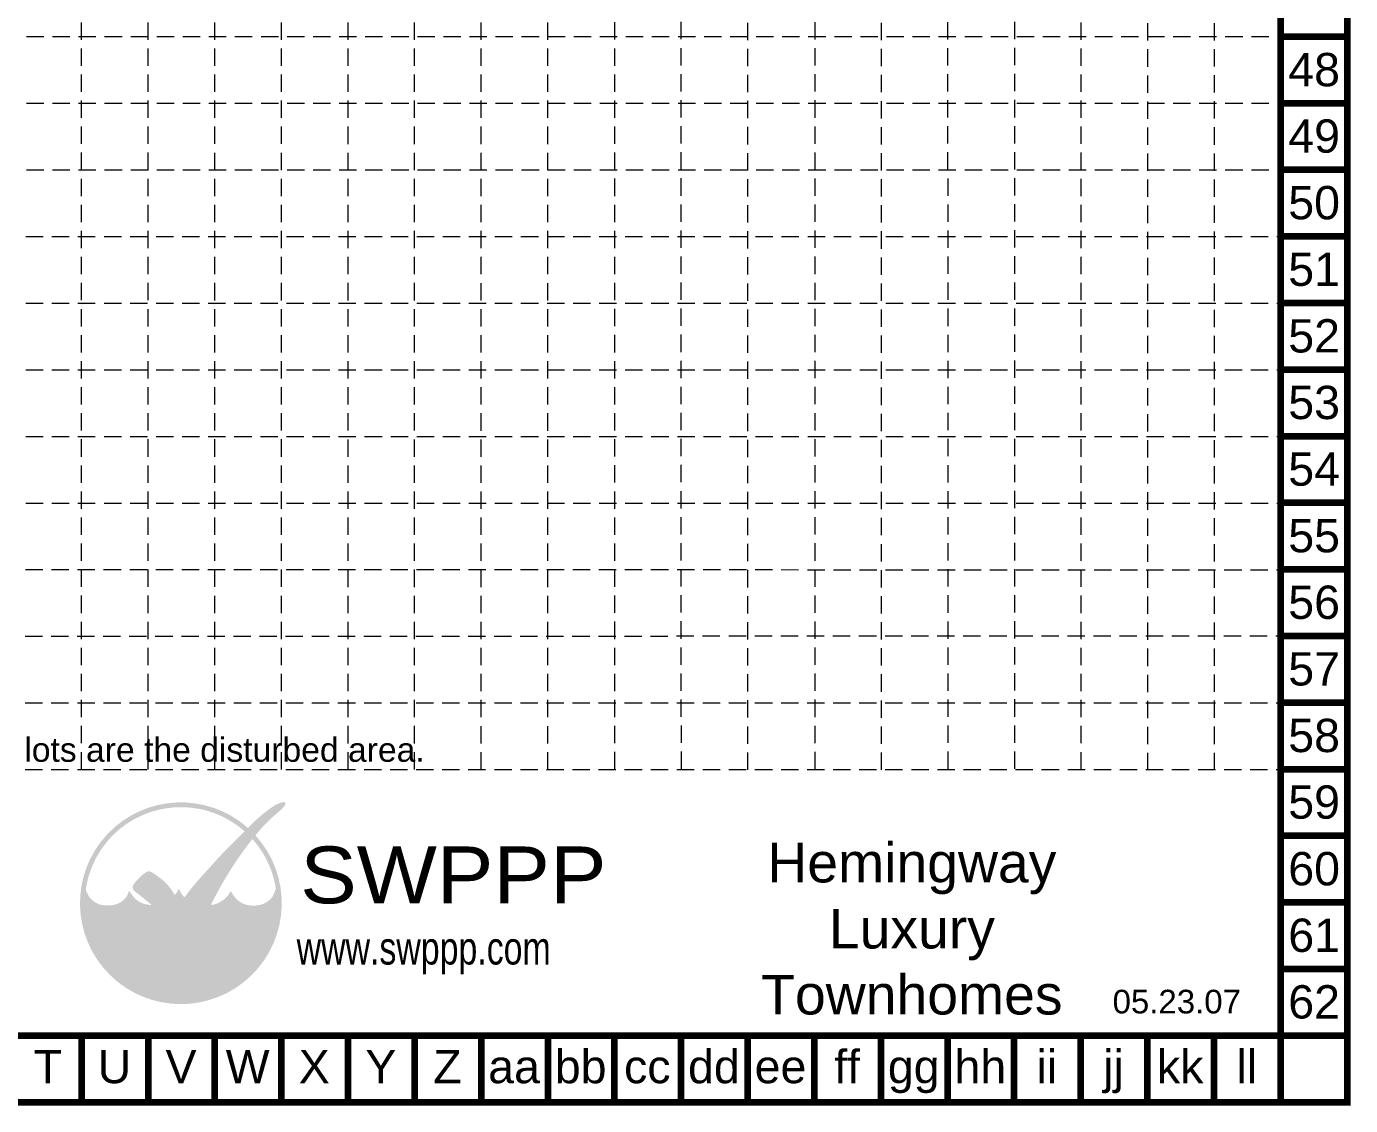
# Model space of a CAD drawing. Extents: x 2509062 to 2510599, y 7103311 to 7105769.
# Drawn here: x 2509837 to 2510599, y 7103311 to 7103932 of the extents above; entities that cross this region are included whole.
import ezdxf
from ezdxf.enums import TextEntityAlignment as Align

# ---------------------------------------------------------------- set-up
doc = ezdxf.new("R2010")
doc.units = 0
doc.header["$LTSCALE"] = 40
doc.header["$MEASUREMENT"] = 0
doc.linetypes.add('DASHED', pattern=[0.75, 0.5, -0.25])
doc.linetypes.add('HIDDEN', pattern=[0.375, 0.25, -0.125])
for name, color, linetype in [('BASE', 7, 'Continuous'), ('GRID', 254, 'DASHED'), ('LOGO', 7, 'Continuous')]:
    doc.layers.add(name, color=color, linetype=linetype)
doc.styles.add("L200'", font='ARIAL.TTF', dxfattribs={"height": 0.001968503937008})
doc.styles.add('LOGO1', font='ROCKEB.TTF', dxfattribs={"height": 25})
doc.styles.get("Standard").update_dxf_attribs({"font": 'ARIAL.TTF'})

# ---------------------------------------------------------------- blocks, each defined once
blk = doc.blocks.new('new logo')
at = {"layer": 'LOGO'}
h = blk.add_hatch(color=170, dxfattribs=at)
h.paths.add_polyline_path([(67.43436669341696, 44.06495050375229), (66.81727031464757, 44.70167314117548), (66.34759300670575, 45.24871552113716), (65.95874712728695, 45.76277899560289), (65.54078662706208, 46.40050941648764), (65.08612476668773, 47.19492139836989), (64.70113373003574, 47.94422620974046), (64.44141546083708, 48.47074545438991), (64.18003349695849, 49.01998634387367), (63.92098936547465, 49.58261258440202), (63.6682845934565, 50.14928788218049), (63.30552985964837, 50.98953756014684), (62.89859761464729, 52.00243083117616), (62.60400666336646, 52.78175668539184), (62.42417668476132, 53.26591190984448), (62.24678750192613, 53.74665256926652), (62.06786332863993, 54.22911497861305), (61.88342837862567, 54.71843545258378), (61.68950686567321, 55.2197503059967), (61.4827813413195, 55.73694226147975), (61.26256770815707, 56.26887967291231), (61.02884020654878, 56.81317730207501), (60.78157307685962, 57.36744991067597), (60.52074055945874, 57.92931226046053), (60.24631689470964, 58.49637911316206), (59.95827632297982, 59.06626523051099), (59.65659308463501, 59.63658537425088), (59.3416321735842, 60.20484373026582), (59.01532159789453, 60.76810218123236), (58.6799801192025, 61.32331203391432), (58.3379264991172, 61.86742459515189), (57.9914794992541, 62.39739117173454), (57.64295788122798, 62.91016307050261), (57.29468040666574, 63.40269159823174), (56.94896583717944, 63.87192806175513), (56.60723359717987, 64.31598082444403), (56.26730576222268, 64.73758647593519), (55.92610507067366, 65.14063866240346), (55.58055426086842, 65.52903103006852), (55.22757607117396, 65.90665722511926), (54.9126051837896, 66.22792855343505), (53.98474923276208, 66.22392463968349), (52.91935473147748, 66.33375111955394), (52.04874471761245, 66.4993716715878), (51.45011962709592, 66.64023227897499), (50.85193002856155, 66.81070941426977), (50.26481018131447, 67.01079234973318), (49.40992799193167, 67.35157784155643), (48.3329395550372, 67.91026301180835), (47.34101233286085, 68.55542070056424), (46.46296196937502, 69.26102107178544), (45.68643649099863, 70.02079119136823), (45.01202490568178, 70.79153725351765), (44.44008028801755, 71.52497525594475), (43.97886091477088, 72.15986743717161), (43.60347455952439, 72.68781708521738), (43.41620928306976, 72.94944009090233), (43.24774262082501, 73.17938984119965), (43.09743982611418, 73.37507449544043), (42.9646661522558, 73.53390221296259), (42.84878685255018, 73.65328115311956), (42.74916718031105, 73.73061947525261), (42.66479761842852, 73.76431490947962), (42.59316956812121, 73.7567234689944), (42.53139966018414, 73.71119073776094), (42.47660452541622, 73.6310622997409), (42.42590079461446, 73.5196837389), (42.37640509857643, 73.38040063919942), (42.32523406810016, 73.21655858460429), (42.18740513615103, 72.75888563756033), (41.9561405499642, 72.09962313388846), (41.66608672612888, 71.46126635301924), (41.36256217905955, 70.91088931154997), (40.98234426668064, 70.34156167859325), (40.52959921450034, 69.77016933868441), (40.00710580747565, 69.20913366960873), (39.42073781525401, 68.67318155444761), (38.76733691974717, 68.16520233464908), (38.06020221094273, 67.69536139802466), (37.31141319165186, 67.27180832507686), (36.53086855624228, 66.9013660366739), (35.7266652119053, 66.59112174628109), (34.8775898898285, 66.33766254426297), (33.96471368767628, 66.13898742422887), (32.9696955435727, 65.99329355418975), (31.88552928309441, 65.89972003686813), (30.76230547830553, 65.86273758586069), (29.64758253108041, 65.886090426044), (28.59288020978843, 65.97300087012624), (27.62092577485564, 66.12788351642136), (26.70698802858133, 66.3583279528583), (25.82758973239296, 66.67162418715145), (24.95177438938353, 67.07839124410654), (24.07515788133036, 67.58058168412566), (23.20857836784927, 68.17938713089006), (22.36391152967511, 68.8763094930971), (21.7616092695706, 69.46828349712935), (21.36769293559285, 69.89325159939867), (20.98402724501648, 70.35748361600162), (20.60977056628674, 70.87530425656485), (20.24408126783506, 71.46103823074264), (19.88611771809662, 72.12901024816485), (19.53503828550737, 72.8935450184745), (19.19000133850624, 73.76896725131971), (18.85016524552902, 74.76960165632786, -0.5957293136125847), (106.2760018091266, 106.7690969764611), (106.9679614989142, 107.4753717020492), (107.5327926264651, 108.0469837077307), (108.124928434447, 108.6401773555095, 37.93689005444305), (112.2907738164504, 104.5271438098485), (112.0546076328307, 104.2433409431268), (111.5731487816534, 103.6578336487268), (111.0873445282813, 103.0594449152591), (110.6126561216261, 102.4669366033749, -0.1464490997537612), (123.5658980036522, 75.0115671436976), (123.3349923606713, 74.47376829140873), (123.1291051774695, 73.97188437763369), (122.9433322335571, 73.50344305051613), (122.7727693084335, 73.06597195819793), (122.5123845942693, 72.40147500678552), (122.2195395709546, 71.71963953517505), (121.8957323383262, 71.10101739245839), (121.5237119631842, 70.52655194987696), (121.1120833209235, 70.00057737901193), (120.6583746577888, 69.507074021287), (120.15464929184, 69.02581192192497), (119.6161603830326, 68.56842091936846), (119.0420197112352, 68.13515120280962), (118.4369654662469, 67.73157477249347), (117.8062374313091, 67.3634495545318), (117.1494093773818, 67.03227123339276), (116.4671469577158, 66.73978949165434), (115.7601364393429, 66.48761029899576), (115.0306805711897, 66.27747441220784), (114.2757117860822, 66.10669382007117), (113.5036154913782, 65.97449770333924), (112.7173679294679, 65.87885508456277), (111.9171135744071, 65.81808749420216), (111.1145759637656, 65.796209711335), (110.2926843491149, 65.81749151192955), (109.4438866150237, 65.88697564290717), (108.5592379990756, 66.01003968852433), (107.6559564733101, 66.18992765825325), (106.7546399369435, 66.42984721920612), (105.8779007880649, 66.73241414725732), (105.0505526879971, 67.09819889583792), (104.2599800678055, 67.53461090203153), (103.5049819851237, 68.03966156371558), (102.7780132208396, 68.61410760003942), (102.0708276406548, 69.25921263170815), (101.3959926163454, 69.95666617422135), (100.7782775780731, 70.67606369508471), (100.2440906352645, 71.38384965795733), (99.83080780760123, 72.0234222075533), (99.54859959119621, 72.51562396157593), (99.39520320410048, 72.78967265948302), (99.25793088232251, 73.03217780000861), (99.13411420205595, 73.2378632136269), (99.02108473956305, 73.401452730616), (98.91617407108893, 73.51767018131213), (98.8169408747766, 73.58297920914278), (98.72185223633616, 73.60080270994654), (98.62960234337062, 73.57630339266143), (98.53888538348376, 73.51464396622744), (98.44839554427756, 73.42098713958094), (98.35682701335786, 73.30049562166616), (98.26287397832606, 73.15833212141877), (98.1652306267796, 72.9996593477745), (98.06261952859307, 72.82891193461546), (97.79983968486118, 72.39079616507328), (97.42327894307508, 71.80553211346407), (96.9312777515288, 71.14344193540917), (96.40926811780294, 70.54934242615306), (95.93412035989692, 70.06345094723775), (95.40824280853374, 69.58066275045306), (94.83537818133371, 69.11040134850691), (94.20692182474816, 68.64871508821346), (93.51950436091823, 68.19455109088469), (92.75406026929855, 67.73695848420076), (91.90117558088293, 67.27553909696726), (90.95032292370638, 66.85397279983155), (90.07647782476276, 66.57111373836656), (89.39382962908115, 66.38902740274668), (88.62141737041605, 66.22333800502994), (87.78423330278727, 66.08293933246938), (87.59057393187456, 65.60777853226546), (87.3753746857553, 65.06713114382197), (87.13245380379539, 64.44801874827276), (86.86338529637125, 63.75526875819214), (86.57184078500437, 62.998549351198), (86.2614918912019, 62.18752870482037), (85.93601023648502, 61.33187499675265), (85.59906744238714, 60.44125640467875), (85.25433513039641, 59.52534110599261), (84.90548492201673, 58.59379727841343), (84.55606134417532, 57.65609807038112), (84.2091005451449, 56.72093651322773), (83.8675115786195, 55.79681060898379), (83.53420349828001, 54.89221835999744), (83.21208535781577, 54.01565776830104), (82.90406621090123, 53.17562683606582), (82.61305511121752, 52.38062356543943), (82.34196111244462, 51.63914595857064), (82.09252175293122, 50.95739864046536), (81.86178850970825, 50.33241272759741), (81.64564134445098, 49.7589259592617), (81.32963430755916, 48.94886293952462), (80.9412426263749, 48.06105599693488), (80.54037206296083, 47.28885896313069), (80.09592498895096, 46.5810959206682), (79.62133804389664, 45.93962171778718), (79.12756072025407, 45.35785767002606), (78.60977001874537, 44.81173218146557), (78.0957882302973, 44.31956637071904), (77.57382638054932, 43.87398496828868), (77.0357597050702, 43.47334619232417), (76.48194786247095, 43.12228223224973), (75.90124655604237, 42.81417741467305), (75.3106815282133, 42.55154280236312), (74.58366328760222, 42.28216008004922), (73.73908163168099, 42.05437331524517), (72.97053126229346, 41.93723094778763), (72.24918366707865, 41.93159571371704), (71.55494511044384, 42.03646270485237), (70.87218960120978, 42.22203190639307), (70.06471900157179, 42.49513914490707), (69.36462657246483, 42.76622440454949), (68.67384260157215, 43.10731365066789), (68.0442108860004, 43.53242614326422)])
h.paths.add_polyline_path([(71.75783472236084, 72.04206697911447), (70.70049310291822, 73.89511549806943), (70.06608235929053, 75.22801285548928), (69.69194860993228, 74.28523172807402), (68.66713680480507, 72.59473187652603), (67.850266856793, 71.67209925217195), (67.9474074481147, 71.51096224118541), (68.11238292841989, 71.23827576818113), (68.26649697462508, 70.98747899707817), (68.41109201880249, 70.75924264153785), (68.54751049296983, 70.55423741532064), (68.67704397847876, 70.37266656501609), (68.80078065388147, 70.21286346861639), (68.91975784705497, 70.0726940369892), (69.03501288585986, 69.9500241809921), (69.14758309817643, 69.84271981147543), (69.25850581186532, 69.74864683931028), (69.36881835478712, 69.66567117535025), (69.47955805482488, 69.59165873044944), (69.59156901126656, 69.52478028442061), (69.70492240915104, 69.46442609284867), (69.81949620490661, 69.41029128028048), (69.93516835500478, 69.3620709712504), (70.05181681589484, 69.31946029029396), (70.16931954403539, 69.28215436195741), (70.28755449587226, 69.24984831077748), (70.40639962786437, 69.22223726128878), (70.52567187938283, 69.19908747527042), (70.64494412151444, 69.1804497634353), (70.7637282082433, 69.1664460737374), (70.88153599358074, 69.15719835412455), (70.99787933152011, 69.1528285525495), (71.11227007604515, 69.1534586169627), (71.22422008117414, 69.15921049531464), (71.33324120090253, 69.17020613555701), (71.43903851308852, 69.1865471609807), (71.54208999110216, 69.20825389624633), (71.64306683217809, 69.23532634135617), (71.74264023352437, 69.26776449630322), (71.84148139238494, 69.30556836109159), (71.94026150598057, 69.3487379357217), (72.03965177154956, 69.39727322018929), (72.14032338632887, 69.45117421450433), (72.24280517434593, 69.51049173123334), (72.34705646696818, 69.57547983326789), (72.45289422233806, 69.64644339605266), (72.56013539865181, 69.72368729507588), (72.66859695405896, 69.80751640578043), (72.77809584672511, 69.89823560363229), (72.8884490348193, 69.99614976408779), (72.99947347651346, 70.10156376261341), (73.11119969287023, 70.21491458401296), (73.22451245653164, 70.33716765050342), (73.2995113275544, 70.42267640194606), (72.52237915315533, 71.08303327204095)], flags=17)
blk.add_hatch(color=240, dxfattribs=at).paths.add_polyline_path([(117.7275464865586, 117.3027082276994), (118.856122858432, 118.1622653920398), (119.8175370652333, 118.8788077423613), (120.630613527794, 119.4688287864882), (121.3141766669458, 119.9488220322447), (121.887050903521, 120.3352809874572), (122.3680606583507, 120.6446991599494), (122.7760303522674, 120.893570057547), (123.1297844061022, 121.0983871880733), (123.4457268136922, 121.2734591501921), (123.7305798608924, 121.4243549059119), (123.9886454065629, 121.5544585080798), (124.2242253095635, 121.6671540095417), (124.4416214287543, 121.7658254631443), (124.645135622995, 121.8538569217338), (124.8390697511454, 121.9346324381575), (125.0277256720659, 122.0115360652617), (125.2145255528055, 122.0872760623933), (125.3993727931717, 122.1618575149053), (125.5812911011602, 122.234609714651), (125.7593041847688, 122.3048619534844), (125.9324357519937, 122.3719435232587), (126.0997095108316, 122.4351837158276), (126.2601491692787, 122.4939118230444), (126.4127784353319, 122.5474571367632), (126.5569261086302, 122.5953115451744), (126.6931413553826, 122.6376173218184), (126.8222784334409, 122.6746793365725), (126.9451916006569, 122.7068024593136), (127.0627351148819, 122.7342915599192), (127.175763233967, 122.7574515082672), (127.2851302157646, 122.7765871742343), (127.3916903181256, 122.7920034276974), (127.4960944023863, 122.8039746515471), (127.5981797438179, 122.8126532807217), (127.6975802211762, 122.8181612631721), (127.7939297132164, 122.820620546849), (127.8868620986945, 122.820153079704), (127.9760112563667, 122.8168808096874), (128.061011064988, 122.81092568475), (128.1414954033139, 122.8024096528434), (128.2171693413858, 122.7914241749303), (128.2880227143891, 122.777938764023), (128.354116548793, 122.7618924461462), (128.4155118710688, 122.7432242473247), (128.4722697076865, 122.7218731935825), (128.5244510851164, 122.697778310944), (128.5721170298294, 122.6708786254345), (128.6153285682951, 122.6411131630782), (128.6541670660097, 122.6083904619811), (128.6887952445701, 122.5724971085757), (128.7193961645978, 122.5331892013773), (128.7461528867161, 122.4902228388999), (128.7692484715464, 122.4433541196574), (128.7888659797108, 122.3923391421651), (128.805188471832, 122.3369340049375), (128.8183990085321, 122.2768948064879), (128.8285992911996, 122.2121300830623), (128.8355655842944, 122.1431581218276), (128.8389927930423, 122.0706496476807), (128.8385758226686, 121.9952753855199), (128.8340095784005, 121.9177060602423), (128.8249889654632, 121.8386123967453), (128.8112088890823, 121.7586651199266), (128.7923642544849, 121.6785349546833), (128.7681601348433, 121.5985775899846), (128.7383422751181, 121.5178885710824), (128.7026665882169, 121.4352484073006), (128.6608889870466, 121.3494376079612), (128.6127653845153, 121.259236682389), (128.5580516935308, 121.1634261399059), (128.4965038269989, 121.0607864898364), (128.427877697829, 120.9500982415031), (128.3518885424427, 120.830456938297), (128.2680888913232, 120.702218259881), (128.1759905984682, 120.5660529199849), (128.0751055178774, 120.4226316323384), (127.9649455035485, 120.2726251106725), (127.8450224094795, 120.1167040687168), (127.7148480896686, 119.9555392202012), (127.5739343981146, 119.7898012788562), (127.4208880677433, 119.6191548878166), (127.2506953471919, 119.439240407837), (127.0574373640243, 119.2446921290758), (126.8351952458058, 119.0301443416919), (126.5780501201003, 118.7902313358452), (126.2800831144727, 118.519587401694), (125.9353753564876, 118.212846829398), (125.5380079737093, 117.8646439091154), (125.0847538047787, 117.4716996396829), (124.5831525326367, 117.0390818546446), (124.0434355513021, 116.573945096223), (123.4758342547917, 116.0834439066393), (122.8905800371231, 115.5747328281157), (122.297904292315, 115.0549664028733), (121.7080384143838, 114.5312991731342), (121.1312137973477, 114.0108856811202), (120.5753530254802, 113.4991629051244), (120.0391434440805, 112.9946975677256), (119.5189635887019, 112.4943388275747), (119.0111919948999, 111.9949358433221), (118.512207198229, 111.4933377736176), (118.0183877342437, 110.9863937771123), (117.5261121384985, 110.4709530124555), (117.0317589465482, 109.943864638299), (116.5325917186848, 109.4028925532109), (116.0294141141492, 108.8494596154325), (115.5239148169219, 108.2859034231245), (115.0177825109816, 107.7145615744462), (114.512705880307, 107.1377716675582), (114.0103736088782, 106.55787130062), (113.5124743806737, 105.9771980717919), (113.0206968796724, 105.398089579233), (112.535773019558, 104.8215613895478), (112.0546076328235, 104.2433409431114), (111.5731487816682, 103.6578336487437), (111.087344528289, 103.0594449152644), (110.5931429348845, 102.4425801514926), (110.0864920636517, 101.8016447662478), (109.5633399767888, 101.1310441683494), (109.0196347364944, 100.4251837666165), (108.4528520536541, 99.68055490148154), (107.8665782339146, 98.90199263982694), (107.2659272316107, 98.09641798014735), (106.6560130010771, 97.27075192093707), (106.041949496648, 96.43191546069195), (105.4288506726588, 95.58682959790625), (104.8218304834441, 94.74241533107462), (104.2260028833388, 93.90559365869251), (103.6450933100737, 93.08135395497999), (103.0772731349623, 92.2669590970622), (102.5193252127148, 91.4577403377894), (101.9680323980407, 90.64902893001238), (101.4201775456498, 89.83615612658176), (100.8725435102519, 89.01445318034769), (100.3219131465568, 88.1792513441606), (99.76506930927373, 87.32588187087154), (99.20011762252645, 86.45164430202357), (98.63045478808955, 85.56171133392846), (98.06080027715238, 84.66322395159091), (97.49587356090352, 83.76332314001539), (96.9403941105311, 82.86914988420631), (96.39908139722446, 81.98784516916822), (95.87665489217237, 81.12654997990532), (95.37783406656231, 80.29240530142249), (94.9057816356984, 79.49028695228677), (94.4574332913395, 78.71601008531499), (94.02816796935967, 77.96312468688703), (93.61336460563268, 77.22518074338282), (93.20840213603184, 76.49572824118198), (92.80865949643062, 75.76831716666429), (92.40951562270382, 75.03649750620951), (92.00634945072402, 74.2938192461974), (91.59635460365935, 73.53676183657637), (91.18398345385448, 72.77352258156918), (90.77550306094767, 72.01522824896841), (90.3771804845778, 71.27300560656496), (89.99528278438304, 70.55798142215119), (89.63607702000206, 69.88128246351818), (89.30583025107393, 69.25403549845802), (89.01080953723573, 68.68736729476308), (88.75475175398564, 68.18732075681453), (88.53127304025173, 67.73960333535908), (88.33145935082166, 67.32483861773281), (88.14639664048096, 66.92365019127243), (87.96717086401762, 66.5166616433145), (87.78486797621825, 66.08449656119501), (87.59057393187051, 65.6077785322511), (87.37537468576011, 65.06713114381894), (87.13245380379628, 64.44801874828043), (86.86338529637261, 63.75526875819987), (86.57184078500377, 62.99854935118558), (86.26149189120565, 62.18752870484765), (85.93601023649326, 61.33187499679474), (85.59906744238144, 60.44125640463685), (85.25433513038591, 59.52534110598192), (84.90548492202183, 58.59379727843982), (84.55606134416526, 57.65609807037642), (84.20910054513502, 56.72093651318284), (83.86751157861364, 55.79681060900746), (83.53420349828001, 54.89221835999744), (83.21208535781577, 54.01565776830104), (82.90406621090123, 53.17562683606582), (82.61305511121752, 52.38062356543943), (82.34196111244462, 51.63914595857064), (82.09252175293197, 50.95739864046838), (81.8617885097039, 50.33241272759137), (81.64564134445249, 49.75892595926027), (81.4399602188698, 49.23167607479544), (81.24062509464824, 48.74540081351763), (81.04351593348017, 48.29483791474697), (80.8445126970584, 47.87472511780437), (80.63949534707427, 47.47980016200992), (80.42522130584528, 47.10548628511476), (80.20195783818424, 46.74994871858988), (79.97084966952849, 46.4120381923376), (79.73304152531583, 46.09060543625885), (79.48967813098315, 45.78450118025556), (79.24190421196806, 45.49257615422941), (78.99086449370807, 45.21368108808169), (78.73770370164038, 44.94666671171449), (78.48326390585913, 44.69059562563495), (78.22717655508339, 44.44537791277162), (77.96877044269002, 44.21113552665973), (77.70737436205489, 43.98799042083338), (77.44231710655389, 43.77606454882772), (77.17292746956284, 43.57547986417708), (76.89853424445882, 43.38635832041636), (76.61846622461766, 43.20882187107959), (76.33244882693435, 43.04296198178361), (76.04179396238203, 42.88874816647122), (75.7482101654521, 42.74611945116668), (75.45340597063831, 42.61501486189507), (75.15908991243117, 42.49537342468051), (74.86697052532335, 42.38713416554729), (74.57875634380659, 42.29023611052064), (74.29615590237415, 42.20461828562453), (74.02049128307635, 42.13027052852988), (73.75153875820025, 42.06738592349241), (73.48868814759331, 42.01620836641374), (73.23132927110103, 41.97698175319603), (72.97885194857076, 41.94994997974109), (72.73064599984875, 41.93535694195066), (72.48610124478127, 41.93344653572655), (72.24460750321475, 41.94446265697114), (72.00556476137741, 41.96839514149325), (71.76841367102057, 42.00421758473334), (71.53260505027869, 42.05064952203928), (71.29758971728518, 42.10641048875873), (71.06281849017242, 42.17022002023985), (70.82774218707533, 42.24079765183014), (70.59181162612629, 42.31686291887772), (70.35447762545914, 42.39713535673006), (70.11544525041805, 42.48074099855803), (69.87543655519015, 42.56843186882366), (69.63542784117315, 42.66136648981212), (69.39639540976523, 42.76070338380796), (69.15931556236413, 42.86760107309656), (68.92516460036782, 42.98321807996254), (68.69491882517374, 43.1087129266907), (68.46955453818066, 43.24524413556669), (68.24980396621831, 43.39361454176743), (68.03542303785268, 43.55320423204168), (67.82592360708252, 43.72303760603156), (67.62081752790536, 43.90213906337768), (67.41961665431924, 44.08953300372211), (67.2218328403232, 44.28424382670613), (67.02697793991493, 44.48529593197097), (66.83456380709288, 44.69171371915869), (66.64385821815819, 44.90364961390109), (66.45315263861721, 45.12576814579546), (66.26049445628064, 45.36386187042881), (66.06393105895842, 45.62372334338948), (65.86150983446021, 45.91114512026489), (65.65127817059505, 46.23191975664297), (65.43128345517377, 46.59183980811157), (65.1995730760057, 46.9966978302576), (64.95518677744631, 47.44976490377105), (64.70113373003153, 47.94422620974627), (64.44141546084322, 48.47074545437947), (64.18003349696315, 49.01998634386626), (63.9209893654736, 49.58261258440345), (63.668284593455, 50.1492878821863), (63.4259207079901, 50.71067594341134), (63.19789923615991, 51.25744047427476), (62.98689215282732, 51.78265728240654), (62.79025322397462, 52.28905058117356), (62.60400666336525, 52.78175668537725), (62.42417668476207, 53.26591190981914), (62.24678750192883, 53.74665256929983), (62.06786332862823, 54.22911497862105), (61.88342837862447, 54.71843545258407), (61.68950686568012, 55.21975030598952), (61.48278134132551, 55.73694226146134), (61.26256770815977, 56.26887967291119), (61.02884020654923, 56.8131773020725), (60.78157307685932, 57.36744991068013), (60.52074055945679, 57.9293122604677), (60.24631689470753, 58.49637911316869), (59.95827632297757, 59.06626523051729), (59.65659308463306, 59.63658537424784), (59.34163217358255, 60.20484373027323), (59.01532159790098, 60.76810218122413), (58.67998011920746, 61.32331203391162), (58.33792649911885, 61.86742459514583), (57.9914794992541, 62.39739117173733), (57.64295788123098, 62.91016307049655), (57.29468040666679, 63.40269159823341), (56.94896583718019, 63.87192806175896), (56.60723359717792, 64.31598082444762), (56.26730576222359, 64.7375864759319), (55.9261050706693, 65.14063866240818), (55.58055426086842, 65.5290310300735), (55.2275760711729, 65.90665722512429), (54.86409323993595, 66.27741089375722), (54.48702850550954, 66.64518568216901), (54.09330460624609, 67.01387523655647), (53.68082356150884, 67.38654423530383), (53.25140451470222, 67.76294148554769), (52.80784589023951, 68.14198682661163), (52.35294611253534, 68.5226000978208), (51.88950360600402, 68.90370113849923), (51.42031679505885, 69.28420978797018), (50.94818410411504, 69.6630458855588), (50.47590395758662, 70.0391292705882), (50.00648537882899, 70.4110705693207), (49.54377978696898, 70.77624355576317), (49.09184920007285, 71.13171279086045), (48.6547556362082, 71.47454283555705), (48.23656111344187, 71.80179825079736), (47.84132764984209, 72.11054359752555), (47.47311726347537, 72.39784343668713), (47.13599197240981, 72.66076232922555), (46.83286897533033, 72.89737235565048), (46.56208619339385, 73.10977567472995), (46.32083672837526, 73.30108196479597), (46.10631368204923, 73.47440090418132), (45.91571015619051, 73.63284217121839), (45.74621925257425, 73.77951544423946), (45.59503407297487, 73.91753040157654), (45.45934771916782, 74.04999672156322), (45.33674992270935, 74.17965823774782), (45.2264169342859, 74.30779540454532), (45.12792163436678, 74.43532283158842), (45.04083690342055, 74.56315512850861), (44.96473562191534, 74.6922069049383), (44.8991906703203, 74.82339277050946), (44.84377492910445, 74.95762733485364), (44.79806127873545, 75.09582520760294), (44.76165310508944, 75.23859612851243), (44.73427581566628, 75.38533035782692), (44.71568532337493, 75.53511328591483), (44.70563754112163, 75.68703030314389), (44.70388838181411, 75.84016679988252), (44.71019375835998, 75.99360816649838), (44.72430958366668, 76.14643979335969), (44.74599177064181, 76.29774707083408), (44.77524031145622, 76.4471031820242), (44.81303151533679, 76.59603248097002), (44.86058577077377, 76.74654711444543), (44.91912346625757, 76.90065922922423), (44.98986499027896, 77.06038097208065), (45.07403073132802, 77.22772448978878), (45.1728410778952, 77.40470192912275), (45.28751641847076, 77.59332543685647), (45.41903518230023, 77.79517587032498), (45.56740796164717, 78.0101089291054), (45.73240338952992, 78.23754902333758), (45.91379009896669, 78.47692056315873), (46.11133672297642, 78.72764795870825), (46.32481189457702, 78.9891556201244), (46.55398424678684, 79.260867957546), (46.79862241262545, 79.54220938111129), (47.05824459205352, 79.83232300359069), (47.3313672528085, 80.12922674828161), (47.61625642957048, 80.43065724111409), (47.91117815702013, 80.73435110801711), (48.21439846983814, 81.03804497492004), (48.52418340270444, 81.33947546775227), (48.8387989902991, 81.63637921244344), (49.15651126730328, 81.92649283492261), (49.47535872026781, 82.20767166028935), (49.79246964322187, 82.47824581032097), (50.10474478206734, 82.73666410596525), (50.40908488270492, 82.98137536816907), (50.70239069103423, 83.21082841788035), (50.98156295295778, 83.42347207604658), (51.24350241437489, 83.61775516361473), (51.48510982118717, 83.79212650153255), (51.70427027488391, 83.94557798766928), (51.90280629931225, 84.07927382758365), (52.08352477390927, 84.19492130375548), (52.24923257811026, 84.29422769866574), (52.40273659135158, 84.37890029479485), (52.54684369307001, 84.45064637462266), (52.68436076270159, 84.51117322063041), (52.81809467968193, 84.56218811529743), (52.95038450864351, 84.60509346936658), (53.08169805499585, 84.64007220662563), (53.2120353093442, 84.66700237912278), (53.34139626229558, 84.68576203890751), (53.46978090445403, 84.69622923802928), (53.59718922642596, 84.69828202853662), (53.72362121881661, 84.69179846247872), (53.84907687223136, 84.6766565919045), (53.9736782176905, 84.65286657821318), (54.09803544787397, 84.62096702020125), (54.22288079587558, 84.58162862601492), (54.34894649478987, 84.53552210380064), (54.47696477771051, 84.48331816170526), (54.60766787773295, 84.42568750787507), (54.74178802795025, 84.3633008504564), (54.88005746145695, 84.29682889759565), (55.023554187304, 84.22639359259034), (55.17473931836494, 84.14992181934488), (55.33641974347116, 84.06479169691335), (55.51140235145363, 83.96838134435103), (55.70249403114318, 83.85806888071312), (55.91250167136956, 83.73123242505457), (56.14423216096419, 83.58525009642989), (56.40049238875743, 83.41750001389423), (56.68312791383457, 83.22622880619889), (56.9901389762968, 83.01315714087693), (57.31856448650024, 82.78087419515799), (57.66544335480027, 82.53196914627173), (58.02781449155314, 82.26903117144721), (58.40271680711409, 81.99464944791387), (58.78718921183891, 81.71141315290157), (59.17827061608419, 81.42191146363916), (59.57317873043488, 81.1282316322839), (59.96984646639984, 80.83045321070304), (60.36638553571825, 80.52815382569213), (60.76090765012812, 80.22091110404486), (61.15152452136923, 79.90830267255652), (61.53634786117956, 79.58990615802202), (61.91348938129804, 79.26529918723648), (62.28106079346384, 78.93405938699453), (62.63768656266215, 78.59578867782801), (62.98404216687008, 78.25018615521458), (63.32131583730984, 77.89697520837038), (63.65069580520515, 77.53587922651002), (63.97337030177866, 77.1666215988484), (64.29052755825393, 76.78892571460105), (64.60335580585436, 76.40251496298316), (64.91304327580204, 76.00711273321025), (65.22025472228717, 75.6030677709222), (65.52356099136455, 75.19323024746238), (65.82100945205454, 74.78107569060045), (66.11064747337849, 74.37007962810488), (66.39052242435665, 73.9637175877447), (66.65868167401088, 73.5654650972889), (66.91317259136085, 73.17879768450626), (67.15204254542789, 72.80719087716608), (67.37388808240246, 72.45365273403007), (67.57950245715139, 72.11932143783548), (67.77022810171223, 71.8048677023128), (67.94740744812056, 71.51096224119124), (68.11238292841477, 71.23827576820095), (68.26649697462943, 70.98747899707297), (68.41109201880295, 70.75924264153647), (68.54751049297073, 70.55423741532175), (68.67704397847606, 70.3726665650144), (68.8007806538806, 70.21286346861726), (68.91975784705332, 70.07269403699033), (69.0350128858621, 69.95002418099124), (69.14758309817569, 69.84271981147897), (69.25850581186185, 69.74864683931276), (69.36881835478923, 69.6656711753505), (69.47955805482562, 69.59165873045109), (69.59156901127, 69.52478028442036), (69.70492240914609, 69.46442609285066), (69.81949620490661, 69.41029128028023), (69.93516835500598, 69.36207097124847), (70.05181681589784, 69.31946029029453), (70.16931954403569, 69.28215436195691), (70.28755449587302, 69.24984831077501), (70.40639962786437, 69.22223726128796), (70.52567187938642, 69.19908747526955), (70.64494412151414, 69.1804497634353), (70.763728208246, 69.16644607373684), (70.88153599357999, 69.1571983541248), (70.99787933151426, 69.1528285525495), (71.11227007604741, 69.1534586169627), (71.2242200811776, 69.15921049531495), (71.33324120090313, 69.17020613555725), (71.43903851309392, 69.18654716098213), (71.54208999110831, 69.20825389624798), (71.64306683217418, 69.23532634135452), (71.74264023352272, 69.26776449630268), (71.84148139238224, 69.30556836109133), (71.94026150598253, 69.34873793572115), (72.03965177155254, 69.39727322019145), (72.1403233863227, 69.45117421450323), (72.2428051743446, 69.51049173123249), (72.34705646696187, 69.57547983326401), (72.45289422234197, 69.64644339605822), (72.56013539865076, 69.723687295077), (72.66859695405596, 69.80751640578043), (72.77809584672346, 69.89823560363033), (72.88844903482081, 69.99614976408692), (72.9994734765139, 70.101563762612), (73.11119969286753, 70.21491458401545), (73.2245124565336, 70.33716765050676), (73.340510103062, 70.46942049364407), (73.46029096800268, 70.61277064498572), (73.58495338690443, 70.76831563609), (73.71559569531809, 70.93715299851533), (73.85331622879232, 71.12038026382031), (73.99921332287721, 71.31909496356263), (74.15432429604716, 71.53413040874128), (74.31944239847087, 71.76526302811217), (74.49529986324391, 72.01200502987199), (74.68262892345997, 72.27386862221692), (74.8821618122136, 72.55036601334312), (75.09463076259829, 72.84100941144688), (75.32076800770935, 73.14531102472472), (75.56130578064, 73.46278306137194), (75.8168297639008, 73.79310603711544), (76.08733943766444, 74.1366336977958), (76.37268773151916, 74.49388809678462), (76.67272757505367, 74.86539128745292), (76.9873118978556, 75.25166532317053), (77.31629362951413, 75.65323225730936), (77.65952569961809, 76.07061414324019), (78.01686103775484, 76.50433303433374), (78.3883278069768, 76.95478206662466), (78.77465510419167, 77.42183870680478), (79.17674725977005, 77.9052515042296), (79.59550860408368, 78.40476900825485), (80.03184346750379, 78.92013976823554), (80.4866561804015, 79.45111233352799), (80.96085107314728, 79.99743525348771), (81.45533247611301, 80.55885707746981), (81.97000572906336, 81.1345235844602), (82.50078020933817, 81.72116947196602), (83.04256630367298, 82.31492666712464), (83.59027439880104, 82.91192709707354), (84.13881488145717, 83.5083026889503), (84.6830981383755, 84.10018536989173), (85.21803455629008, 84.68370706703575), (85.7385345219351, 85.2549997075194), (86.24098056664603, 85.81135581976184), (86.72764380016343, 86.35471033730818), (87.2022674768278, 86.88815879498537), (87.66859485097935, 87.41479672762065), (88.13036917696022, 87.93771967004105), (88.59133370911152, 88.4600231570733), (89.05523170177318, 88.98480272354396), (89.52580640928734, 89.51515390428142), (90.00639391561799, 90.05376264850375), (90.49870162322395, 90.60167656300021), (91.00402976418681, 91.15953366895377), (91.52367857058961, 91.7279719875458), (92.05894827451391, 92.30762953995827), (92.61113910804144, 92.89914434737332), (93.18155130325509, 93.50315443097233), (93.77148509223645, 94.12029781193749), (94.38116307849384, 94.75039245335878), (95.00649735123685, 95.3899760859565), (95.64232237110241, 96.03476638235867), (96.28347259872662, 96.6804810151935), (96.9247824947449, 97.32283765708956), (97.56108651979378, 97.95755398067536), (98.1872191345096, 98.58034765857806), (98.79801479952829, 99.18693636342675), (99.38963166085942, 99.77429788085522), (99.96352260600865, 100.3444504485207), (100.5224642078564, 100.9006724170863), (101.0692330392804, 101.4462421372151), (101.6066056731611, 101.9844379595706), (102.1373586823776, 102.5185382348155), (102.6642686398092, 103.0518213136129), (103.1901121183357, 103.5875655466266), (103.7173554118805, 104.1284466686313), (104.2472236985486, 104.6747299508536), (104.7806318774878, 105.226078048632), (105.3184948478471, 105.7821536173051), (105.8617275087754, 106.3426193122122), (106.4112447594215, 106.907137788691), (106.9679614989335, 107.4753717020811), (107.5327926264607, 108.0469837077203), (108.1061548148852, 108.6213701972194), (108.6864718320205, 109.1968625072762), (109.2716692194148, 109.7715257108588), (109.8596725186147, 110.343424880936), (110.4484072711681, 110.9106250904779), (111.0357990186222, 111.4711914124526), (111.6197733025242, 112.0231889198292), (112.1982556644214, 112.5646826855767), (112.7718046070602, 113.0957229415671), (113.3515104779775, 113.6243005552865), (113.9510965859099, 114.1603915531237), (114.5842862395931, 114.7139719614684), (115.2648027477636, 115.2950178067093), (116.0063694191575, 115.913505115235), (116.8227095625102, 116.5794099134354)])
at = {"layer": 'LOGO', "style": 'LOGO1'}
for s, height, width, p in [('SWPPP', 31.32402216971279, 1.115, (136.9594672268489, 67.04660064738962)), ('www.swppp.com', 18.11183565668773, 0.77, (135.0078717796482, 33.35154233193424))]:
    blk.add_text(s, height=height, dxfattribs=dict(at, width=width)).set_placement(p)

msp = doc.modelspace()

# ---------------------------------------------------------------- linework, layer by layer
at = {"layer": 'BASE', "const_width": 3.833715236046829}
for points in [[(2510597.34374175, 7103313.156219277), (2510597.34374175, 7105766.733970346), (2509063.857647332, 7105766.733970346), (2509063.857647332, 7103313.156219277)], [(2510559.00658939, 7103351.493371637), (2510559.00658939, 7105728.396817986), (2509102.194799692, 7105728.396817986), (2509102.194799692, 7103351.493371637)]]:
    msp.add_lwpolyline(points, close=True, dxfattribs=at)
for points in [[(2510597.34374175, 7103926.550657044), (2510559.00658939, 7103926.550657044)], [(2510597.34374175, 7103888.213504683), (2510559.00658939, 7103888.213504683)], [(2510597.34374175, 7103849.876352323), (2510559.00658939, 7103849.876352323)], [(2510597.34374175, 7103811.539199962), (2510559.00658939, 7103811.539199962)], [(2510597.34374175, 7103773.202047602), (2510559.00658939, 7103773.202047602)], [(2510597.34374175, 7103734.864895241), (2510559.00658939, 7103734.864895241)], [(2510597.34374175, 7103696.527742881), (2510559.00658939, 7103696.527742881)], [(2510597.34374175, 7103658.19059052), (2510559.00658939, 7103658.19059052)], [(2510597.34374175, 7103619.853438159), (2510559.00658939, 7103619.853438159)], [(2510597.34374175, 7103581.516285799), (2510559.00658939, 7103581.516285799)], [(2510597.34374175, 7103543.179133439), (2510559.00658939, 7103543.179133439)], [(2510597.34374175, 7103504.841981078), (2510559.00658939, 7103504.841981078)], [(2510597.34374175, 7103466.504828718), (2510559.00658939, 7103466.504828718)], [(2510597.34374175, 7103428.167676358), (2510559.00658939, 7103428.167676358)], [(2510597.34374175, 7103389.830523998), (2510559.00658939, 7103389.830523998)], [(2509868.937846901, 7103351.493371637), (2509868.937846901, 7103313.156219277)], [(2509907.274999262, 7103351.493371637), (2509907.274999262, 7103313.156219277)], [(2509945.612151623, 7103351.493371637), (2509945.612151623, 7103313.156219277)], [(2509983.949303983, 7103351.493371637), (2509983.949303983, 7103313.156219277)], [(2510022.286456344, 7103351.493371637), (2510022.286456344, 7103313.156219277)], [(2510060.623608704, 7103351.493371637), (2510060.623608704, 7103313.156219277)], [(2510098.960761064, 7103351.493371637), (2510098.960761064, 7103313.156219277)], [(2510137.297913425, 7103351.493371637), (2510137.297913425, 7103313.156219277)], [(2510175.635065786, 7103351.493371637), (2510175.635065786, 7103313.156219277)], [(2510213.972218146, 7103351.493371637), (2510213.972218146, 7103313.156219277)], [(2510252.309370506, 7103351.493371637), (2510252.309370506, 7103313.156219277)], [(2510290.646522867, 7103351.493371637), (2510290.646522867, 7103313.156219277)], [(2510328.983675227, 7103351.493371637), (2510328.983675227, 7103313.156219277)], [(2510367.320827588, 7103351.493371637), (2510367.320827588, 7103313.156219277)], [(2510405.657979948, 7103351.493371637), (2510405.657979948, 7103313.156219277)], [(2510443.995132308, 7103351.493371637), (2510443.995132308, 7103313.156219277)], [(2510482.332284669, 7103351.493371637), (2510482.332284669, 7103313.156219277)], [(2510520.669437029, 7103351.493371637), (2510520.669437029, 7103313.156219277)], [(2510559.00658939, 7103351.493371637), (2510559.00658939, 7103313.156219277)], [(2510597.34374175, 7103351.493371637), (2510559.00658939, 7103351.493371637)]]:
    msp.add_lwpolyline(points, dxfattribs=at)
at = {"layer": 'GRID', "color": 252, "linetype": 'HIDDEN', "lineweight": 0}
for p, q in [((2509868.937846901, 7103504.732909909), (2509868.937846901, 7105728.396817986)), ((2509907.274999262, 7103504.726882506), (2509907.274999262, 7105728.396817986)), ((2509945.612151623, 7103504.720855104), (2509945.612151623, 7105728.396817986)), ((2509983.949303983, 7103504.714827702), (2509983.949303983, 7105728.396817986)), ((2510022.286456344, 7103504.7088003), (2510022.286456344, 7105728.396817986)), ((2510060.623608704, 7103504.702772898), (2510060.623608704, 7105728.396817986)), ((2510098.960761064, 7103504.696745496), (2510098.960761064, 7105728.396817986)), ((2510137.297913425, 7103504.690718094), (2510137.297913425, 7105728.396817986)), ((2510175.816420573, 7103504.777903878), (2510175.635065786, 7105728.396817986)), ((2510214.112953519, 7103504.964630168), (2510213.972218146, 7105728.396817986)), ((2510252.420667029, 7103504.504505008), (2510252.309370506, 7105728.396817986)), ((2510291.108385039, 7103504.859003404), (2510290.815844382, 7105729.256376988)), ((2510329.237748334, 7103504.460036692), (2510329.152996743, 7105729.256376988)), ((2510367.6093123, 7103504.929305142), (2510367.490149103, 7105729.256376988)), ((2510406.018122363, 7103505.058211011), (2510405.827301464, 7105729.256376988)), ((2510444.279699205, 7103504.72478572), (2510444.164453824, 7105729.256376988)), ((2510482.700700127, 7103504.222630454), (2510482.501606185, 7105729.256376988)), ((2510521.063642933, 7103504.327154218), (2510520.838758545, 7105729.256376988)), ((2509102.194799692, 7103926.550657044), (2510559.00658939, 7103926.550657044)), ((2509102.194799692, 7103888.213504683), (2510559.00658939, 7103888.213504683)), ((2509102.194799692, 7103849.876352323), (2510559.00658939, 7103849.876352323)), ((2509101.830826784, 7103811.411022975), (2510558.642616482, 7103811.411022975)), ((2509101.830826784, 7103773.073870615), (2510558.642616482, 7103773.073870615)), ((2509101.830826784, 7103734.736718254), (2510558.642616482, 7103734.736718254)), ((2509101.830826784, 7103696.399565894), (2510558.642616482, 7103696.399565894)), ((2509101.830826784, 7103658.062413533), (2510558.642616482, 7103658.062413533)), ((2509101.631175046, 7103619.7553346), (2510557.423616144, 7103619.673466144)), ((2509101.359545945, 7103581.31003508), (2510557.426715956, 7103581.568578649)), ((2509101.487518367, 7103543.058354333), (2510557.568295099, 7103542.955954783)), ((2509101.488073562, 7103504.853569061), (2510557.517765009, 7103504.624650746))]:
    msp.add_line(p, q, dxfattribs=at)

# ---------------------------------------------------------------- block references
at = {"layer": 'GRID', "xscale": 1.044999958015978, "yscale": 1.044999958015978, "zscale": 1.0449999582008}
msp.add_blockref('new logo', (2509851.634046743, 7103357.551019548), dxfattribs=at)

# ---------------------------------------------------------------- texts
at = {"insert": (2510346.790116319, 7103462.455088235), "char_height": 22.80000000001746, "width": 167.2916678709643, "attachment_point": 2}
msp.add_mtext('Hemingway Luxury Townhomes', dxfattribs=at)
at = {"layer": 'BASE'}
for s, p in [('48', (2510578.306349896, 7103907.535457941)), ('49', (2510578.314376817, 7103869.292584429)), ('50', (2510578.314376817, 7103830.955453788)), ('51', (2510578.314403574, 7103792.618286862)), ('52', (2510578.314430329, 7103754.28113203)), ('53', (2510578.31443033, 7103715.943989295)), ('54', (2510578.31443033, 7103677.606858654)), ('55', (2510578.314457086, 7103639.269691728)), ('56', (2510578.314483842, 7103600.932536896)), ('57', (2510578.314350061, 7103562.595333685)), ('58', (2510578.314350061, 7103524.258203045)), ('59', (2510578.314376817, 7103485.921036118)), ('60', (2510578.314403574, 7103447.583881287)), ('61', (2510578.314403574, 7103409.246738551)), ('62', (2510578.314403574, 7103370.909607911)), ('T', (2509849.480921684, 7103333.655380926)), ('U', (2509887.818074044, 7103333.655380926)), ('V', (2509926.155226405, 7103333.655380926)), ('W', (2509964.492378765, 7103333.655380926)), ('X', (2510002.829531125, 7103333.655380926)), ('Y', (2510041.166683486, 7103333.655380926)), ('Z', (2510079.503835847, 7103333.655380926)), ('aa', (2510117.840988207, 7103333.655380926)), ('bb', (2510156.178140567, 7103333.655380926)), ('cc', (2510194.515292928, 7103333.655380926)), ('dd', (2510232.852445289, 7103333.655380926)), ('ee', (2510271.189597649, 7103333.655380926)), ('ff', (2510309.52675001, 7103333.655380926)), ('gg', (2510347.86390237, 7103333.655380926)), ('hh', (2510386.20105473, 7103333.655380926)), ('ii', (2510424.53820709, 7103333.655380926)), ('jj', (2510462.875359451, 7103333.655380926)), ('kk', (2510501.212511812, 7103333.655380926)), ('ll', (2510539.549664172, 7103333.655380926))]:
    msp.add_text(s, height=19.16857618023414, dxfattribs=at).set_placement(p, align=Align.MIDDLE_CENTER)
at = {"layer": 'BASE', "color": 7, "style": "L200'"}
msp.add_text('Stabilization practices are expected to be used at all disturbed areas; DR Horton lots are the disturbed area.', height=13.8696155585095, dxfattribs=at).set_placement((2509142.443273164, 7103509.094176512))
at = {"layer": 'BASE'}
msp.add_text('05.23.07', height=13.58771290643409, dxfattribs=at).set_placement((2510499.262535731, 7103364.264053302), align=Align.CENTER)

doc.saveas('drawing.dxf')
